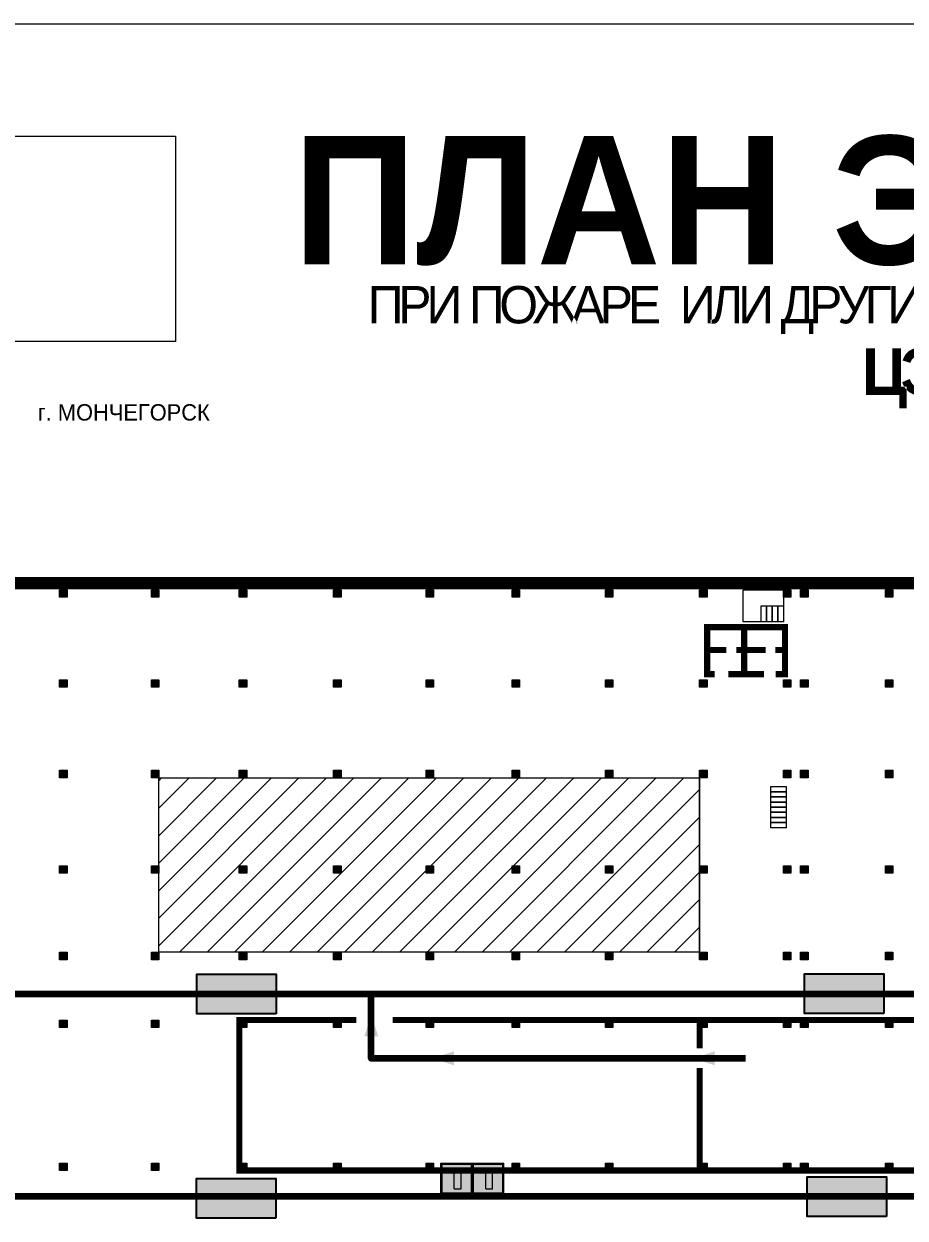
# Model space of a CAD drawing. Header units: millimetres. Extents: x 13810 to 67229, y 12374 to 21950.
# Drawn here: x 30529.7 to 30680.8, y 13946 to 14150.9 of the extents above; entities that cross this region are included whole.
import ezdxf

# ---------------------------------------------------------------- set-up
doc = ezdxf.new("R2010")
doc.units = ezdxf.units.MM
doc.layers.add('План_Штампы', color=7, linetype='Continuous')
doc.styles.add('обычный', font='arial.ttf')
picture_1 = doc.add_image_def('image1.jpg', size_in_pixel=(337, 105))

# ---------------------------------------------------------------- blocks, each defined once
blk = doc.blocks.new('A$C3AD82952')
at = {"true_color": 0xf5f5ff}
h = blk.add_hatch(color=7, dxfattribs=at)
h.dxf.hatch_style = 1
h.paths.add_polyline_path([(8.21, 8.73, 0.414214), (7.89, 9.05), (7.22, 9.05), (7.22, 9.92), (7.59, 9.92, 1), (7.57, 10.36), (7.22, 10.36), (7.22, 10.6), (6.43, 10.6), (6.43, 10.36), (6.01, 10.36), (4.74, 9.59), (4.74, 8.69), (4.98, 8.73), (4.98, 9.26), (6.12, 9.91), (6.43, 9.91), (6.43, 9.05), (5.76, 9.05, 0.414214), (5.44, 8.73), (5.44, 2.2), (8.21, 2.2)], flags=0)
h.paths.add_polyline_path([(12.8, 12.8), (0, 12.8), (0, 0), (12.8, 0)])
h.paths.add_polyline_path([(0.51, 12.29), (12.29, 12.29), (12.29, 0.51), (0.51, 0.51)], flags=16)
h.paths.add_polyline_path([(4.74, 9.59), (6.01, 10.36), (6.43, 10.36), (6.43, 10.6), (7.22, 10.6), (7.22, 10.36), (7.59, 10.36, -0.94586), (7.59, 9.92), (7.22, 9.92), (7.22, 9.05), (7.89, 9.05, -0.414214), (8.21, 8.73), (8.21, 2.2), (5.44, 2.2), (5.44, 8.73, -0.414214), (5.76, 9.05), (6.43, 9.05), (6.43, 9.91), (6.12, 9.91), (4.98, 9.26), (4.98, 8.73), (4.74, 8.69)], flags=0)
h = blk.add_hatch(color=242)
h.dxf.hatch_style = 1
h.paths.add_polyline_path([(12.29, 12.29), (0.51, 12.29), (0.51, 0.51), (12.29, 0.51)])
h.paths.add_polyline_path([(4.74, 8.69), (4.74, 9.59), (6.01, 10.36), (6.43, 10.36), (6.43, 10.6), (7.22, 10.6), (7.22, 10.36), (7.59, 10.36, -0.94586), (7.59, 9.92), (7.22, 9.92), (7.22, 9.05), (7.89, 9.05, -0.414214), (8.21, 8.73), (8.21, 2.2), (5.44, 2.2), (5.44, 8.73, -0.414214), (5.76, 9.05), (6.43, 9.05), (6.43, 9.91), (6.12, 9.91), (4.98, 9.26), (4.98, 8.73)], flags=16)
h = blk.add_hatch(color=7, dxfattribs=at)
h.dxf.hatch_style = 1
h.paths.add_polyline_path([(8.21, 8.73, 0.414214), (7.89, 9.05), (7.22, 9.05), (7.22, 9.92), (7.59, 9.92, 1), (7.57, 10.36), (7.22, 10.36), (7.22, 10.6), (6.43, 10.6), (6.43, 10.36), (6.01, 10.36), (4.74, 9.59), (4.74, 8.69), (4.98, 8.73), (4.98, 9.26), (6.12, 9.91), (6.43, 9.91), (6.43, 9.05), (5.76, 9.05, 0.414214), (5.44, 8.73), (5.44, 2.2), (8.21, 2.2)])
at = {"color": 242, "lineweight": 5}
for p, q in [((0, 0), (0, 12.8)), ((0, 12.8), (12.8, 12.8)), ((6.01, 10.36), (4.74, 9.59)), ((4.98, 9.26), (6.12, 9.91)), ((6.01, 10.36), (6.43, 10.36)), ((6.12, 9.91), (6.43, 9.91)), ((7.22, 10.6), (6.43, 10.6)), ((6.43, 10.6), (6.43, 10.36)), ((6.43, 9.91), (6.43, 9.05)), ((7.22, 10.36), (7.22, 10.6)), ((7.59, 10.36), (7.22, 10.36)), ((7.22, 9.05), (7.22, 9.92)), ((7.59, 9.92), (7.22, 9.92)), ((12.8, 0), (12.8, 12.8)), ((4.74, 9.59), (4.74, 8.69)), ((4.74, 8.69), (4.98, 8.73)), ((4.98, 8.73), (4.98, 9.26)), ((5.44, 2.2), (5.44, 8.73)), ((5.76, 9.05), (6.43, 9.05)), ((7.89, 9.05), (7.22, 9.05)), ((8.21, 2.2), (8.21, 8.73)), ((0, 0), (12.8, 0)), ((5.44, 2.2), (8.21, 2.2))]:
    blk.add_line(p, q, dxfattribs=at)
blk.add_lwpolyline([(0.51, 12.29), (12.29, 12.29), (12.29, 0.51), (0.51, 0.51)], close=True, dxfattribs=at)
for centre, radius, start, end in [((7.58, 10.14), 0.223, 273.1875, 86.8125), ((5.76, 8.73), 0.32, 90, 180), ((7.89, 8.73), 0.32, 0, 90)]:
    blk.add_arc(centre, radius, start, end, dxfattribs=at)
blk = doc.blocks.new('A$C32E8229D')
at = {"true_color": 0xffffff}
blk.add_hatch(color=7, dxfattribs=at).paths.add_polyline_path([(0, 0), (0, -8), (16, -8), (16, 0)])
h = blk.add_hatch(color=126)
h.paths.add_polyline_path([(0.2, -0.2), (15.8, -0.2), (15.8, -7.8), (0.2, -7.8)])
h.paths.add_polyline_path([(13.49, -2.05), (12.08, -2.05), (11.37, -2.63, 0.162397), (11.29, -2.84), (11.29, -3.63), (10.35, -3.63), (10.35, -4.05), (11.68, -4.05), (11.68, -3.48), (12.26, -4.28), (11.29, -5.1), (11.29, -6.78), (11.85, -6.78), (11.85, -5.44), (12.8, -4.64), (12.8, -5.94), (14.46, -5.94), (14.46, -5.39), (13.45, -5.39), (13.45, -3.97), (12.46, -2.59), (13.15, -2.59), (13.69, -3.34), (14.18, -3)], flags=16)
h.paths.add_polyline_path([(10.74, -1.82, 1), (11.8, -1.82, 1)], flags=16)
h.paths.add_polyline_path([(9.39, -3.59), (5.99, -3.59), (6.56, -3.03), (5.91, -3.03), (5.1, -3.83), (5.91, -4.64), (6.56, -4.64), (5.99, -4.09), (9.39, -4.09)], flags=16)
h.paths.add_polyline_path([(4.29, -1.08), (1.72, -1.08), (1.72, -6.6), (4.29, -6.6)], flags=16)
at = {"color": 126}
blk.add_lwpolyline([(16, -8), (0, -8), (0, 0), (16, 0)], close=True, dxfattribs=at)

msp = doc.modelspace()

# ---------------------------------------------------------------- hatches: boundary and pattern name
at = {"lineweight": 0}
h = msp.add_hatch(color=256, dxfattribs=at)
h.dxf.hatch_style = 1
h.paths.add_polyline_path([(30535.79, 14053.84), (30535.79, 14052.55), (30537.07, 14052.55), (30537.07, 14053.84)])
h = msp.add_hatch(color=256, dxfattribs=at)
h.dxf.hatch_style = 1
h.paths.add_polyline_path([(30551.56, 14053.84), (30551.56, 14052.55), (30552.84, 14052.55), (30552.84, 14053.84)])
h = msp.add_hatch(color=256, dxfattribs=at)
h.dxf.hatch_style = 1
h.paths.add_polyline_path([(30566.61, 14053.84), (30566.61, 14052.55), (30567.89, 14052.55), (30567.89, 14053.84)])
h = msp.add_hatch(color=256, dxfattribs=at)
h.dxf.hatch_style = 1
h.paths.add_polyline_path([(30582.78, 14053.84), (30582.78, 14052.55), (30584.06, 14052.55), (30584.06, 14053.84)])
h = msp.add_hatch(color=256, dxfattribs=at)
h.dxf.hatch_style = 1
h.paths.add_polyline_path([(30598.67, 14053.84), (30598.67, 14052.55), (30599.95, 14052.55), (30599.95, 14053.84)])
h = msp.add_hatch(color=256, dxfattribs=at)
h.dxf.hatch_style = 1
h.paths.add_polyline_path([(30613.39, 14053.84), (30613.39, 14052.55), (30614.67, 14052.55), (30614.67, 14053.84)])
h = msp.add_hatch(color=256, dxfattribs=at)
h.dxf.hatch_style = 1
h.paths.add_polyline_path([(30629.43, 14053.84), (30629.43, 14052.55), (30630.71, 14052.55), (30630.71, 14053.84)])
h = msp.add_hatch(color=256, dxfattribs=at)
h.dxf.hatch_style = 1
h.paths.add_polyline_path([(30645.56, 14053.84), (30645.56, 14052.55), (30646.84, 14052.55), (30646.84, 14053.84)])
h = msp.add_hatch(color=256, dxfattribs=at)
h.dxf.hatch_style = 1
h.paths.add_polyline_path([(30659.95, 14053.84), (30659.95, 14052.55), (30661.23, 14052.55), (30661.23, 14053.84)])
h = msp.add_hatch(color=256, dxfattribs=at)
h.dxf.hatch_style = 1
h.paths.add_polyline_path([(30662.88, 14053.84), (30662.88, 14052.55), (30664.17, 14052.55), (30664.17, 14053.84)])
h = msp.add_hatch(color=256, dxfattribs=at)
h.dxf.hatch_style = 1
h.paths.add_polyline_path([(30677.43, 14053.84), (30677.43, 14052.55), (30678.71, 14052.55), (30678.71, 14053.84)])
h = msp.add_hatch(color=256, dxfattribs=at)
h.dxf.hatch_style = 1
h.paths.add_polyline_path([(30535.79, 14038.38), (30535.79, 14037.09), (30537.07, 14037.09), (30537.07, 14038.38)])
h = msp.add_hatch(color=256, dxfattribs=at)
h.dxf.hatch_style = 1
h.paths.add_polyline_path([(30551.56, 14038.38), (30551.56, 14037.09), (30552.84, 14037.09), (30552.84, 14038.38)])
h = msp.add_hatch(color=256, dxfattribs=at)
h.dxf.hatch_style = 1
h.paths.add_polyline_path([(30566.61, 14038.38), (30566.61, 14037.09), (30567.89, 14037.09), (30567.89, 14038.38)])
h = msp.add_hatch(color=256, dxfattribs=at)
h.dxf.hatch_style = 1
h.paths.add_polyline_path([(30582.78, 14038.38), (30582.78, 14037.09), (30584.06, 14037.09), (30584.06, 14038.38)])
h = msp.add_hatch(color=256, dxfattribs=at)
h.dxf.hatch_style = 1
h.paths.add_polyline_path([(30598.67, 14038.38), (30598.67, 14037.09), (30599.95, 14037.09), (30599.95, 14038.38)])
h = msp.add_hatch(color=256, dxfattribs=at)
h.dxf.hatch_style = 1
h.paths.add_polyline_path([(30613.39, 14038.38), (30613.39, 14037.09), (30614.67, 14037.09), (30614.67, 14038.38)])
h = msp.add_hatch(color=256, dxfattribs=at)
h.dxf.hatch_style = 1
h.paths.add_polyline_path([(30629.43, 14038.38), (30629.43, 14037.09), (30630.71, 14037.09), (30630.71, 14038.38)])
h = msp.add_hatch(color=256, dxfattribs=at)
h.dxf.hatch_style = 1
h.paths.add_polyline_path([(30645.56, 14038.38), (30645.56, 14037.09), (30646.84, 14037.09), (30646.84, 14038.38)])
h = msp.add_hatch(color=256, dxfattribs=at)
h.dxf.hatch_style = 1
h.paths.add_polyline_path([(30659.95, 14038.38), (30659.95, 14037.09), (30661.23, 14037.09), (30661.23, 14038.38)])
h = msp.add_hatch(color=256, dxfattribs=at)
h.dxf.hatch_style = 1
h.paths.add_polyline_path([(30662.88, 14038.38), (30662.88, 14037.09), (30664.17, 14037.09), (30664.17, 14038.38)])
h = msp.add_hatch(color=256, dxfattribs=at)
h.dxf.hatch_style = 1
h.paths.add_polyline_path([(30677.43, 14038.38), (30677.43, 14037.09), (30678.71, 14037.09), (30678.71, 14038.38)])
at = {"lineweight": 0, "true_color": 0x000000}
h = msp.add_hatch(dxfattribs=at)
h.set_pattern_fill('ANSI31', color=18, scale=1.05, angle=180)
h.set_pattern_definition([(225, (47670.896, 22487.802), (2.35731723, -2.35731723), [])])
h.paths.add_polyline_path([(30962.76, 13896.46), (30962.76, 13884.63), (30976.38, 13884.63), (30976.38, 13896.46)])
h.paths.add_polyline_path([(30976.38, 13990.35), (30976.38, 14022.84), (30943.5, 14022.84), (30943.5, 13990.35)])
h.paths.add_polyline_path([(30912.41, 13884.27), (30926.01, 13884.27), (30926.01, 13896.46), (30912.41, 13896.46)])
h.paths.add_polyline_path([(30819.71, 13942.6), (30819.71, 13912.06), (30912.41, 13912.06), (30912.41, 13942.6)])
h.paths.add_polyline_path([(30818.43, 13882.05), (30818.43, 13895.17), (30804.48, 13895.17), (30804.48, 13882.05)])
h.paths.add_polyline_path([(30806.6, 13941.21), (30806.6, 13930.71), (30816.76, 13930.71), (30816.76, 13941.21)])
h.paths.add_polyline_path([(30805.44, 13993), (30817.26, 13993), (30817.26, 14004.23), (30805.44, 14004.23)])
h.paths.add_polyline_path([(30805.44, 14024.09), (30817.26, 14024.09), (30817.26, 14035.32), (30805.44, 14035.32)])
h.paths.add_polyline_path([(30693.93, 14021.54), (30693.93, 13991.64), (30786.82, 13991.64), (30786.82, 14021.54)])
h.paths.add_polyline_path([(30678.66, 13942.6), (30678.66, 13912.06), (30786.82, 13912.06), (30786.82, 13942.6)])
h.paths.add_polyline_path([(30630.66, 13912.06), (30645.51, 13912.06), (30645.51, 13942.6), (30630.66, 13942.6)])
h.paths.add_polyline_path([(30552.79, 14021.54), (30552.79, 13991.64), (30645.51, 13991.64), (30645.51, 14021.54)])
at = {"lineweight": 0}
h = msp.add_hatch(color=256, dxfattribs=at)
h.dxf.hatch_style = 1
h.paths.add_polyline_path([(30535.79, 14022.85), (30535.79, 14021.55), (30537.07, 14021.55), (30537.07, 14022.85)])
h = msp.add_hatch(color=256, dxfattribs=at)
h.dxf.hatch_style = 1
h.paths.add_polyline_path([(30551.56, 14022.85), (30551.56, 14021.55), (30552.84, 14021.55), (30552.84, 14022.85)])
h = msp.add_hatch(color=256, dxfattribs=at)
h.dxf.hatch_style = 1
h.paths.add_polyline_path([(30566.61, 14022.85), (30566.61, 14021.55), (30567.89, 14021.55), (30567.89, 14022.85)])
h = msp.add_hatch(color=256, dxfattribs=at)
h.dxf.hatch_style = 1
h.paths.add_polyline_path([(30582.78, 14022.85), (30582.78, 14021.55), (30584.06, 14021.55), (30584.06, 14022.85)])
h = msp.add_hatch(color=256, dxfattribs=at)
h.dxf.hatch_style = 1
h.paths.add_polyline_path([(30598.67, 14022.85), (30598.67, 14021.55), (30599.95, 14021.55), (30599.95, 14022.85)])
h = msp.add_hatch(color=256, dxfattribs=at)
h.dxf.hatch_style = 1
h.paths.add_polyline_path([(30613.39, 14022.85), (30613.39, 14021.55), (30614.67, 14021.55), (30614.67, 14022.85)])
h = msp.add_hatch(color=256, dxfattribs=at)
h.dxf.hatch_style = 1
h.paths.add_polyline_path([(30629.43, 14022.85), (30629.43, 14021.55), (30630.71, 14021.55), (30630.71, 14022.85)])
h = msp.add_hatch(color=256, dxfattribs=at)
h.dxf.hatch_style = 1
h.paths.add_polyline_path([(30645.56, 14022.85), (30645.56, 14021.55), (30646.84, 14021.55), (30646.84, 14022.85)])
h = msp.add_hatch(color=256, dxfattribs=at)
h.dxf.hatch_style = 1
h.paths.add_polyline_path([(30659.95, 14022.85), (30659.95, 14021.55), (30661.23, 14021.55), (30661.23, 14022.85)])
h = msp.add_hatch(color=256, dxfattribs=at)
h.dxf.hatch_style = 1
h.paths.add_polyline_path([(30662.88, 14022.85), (30662.88, 14021.55), (30664.17, 14021.55), (30664.17, 14022.85)])
h = msp.add_hatch(color=256, dxfattribs=at)
h.dxf.hatch_style = 1
h.paths.add_polyline_path([(30677.43, 14022.85), (30677.43, 14021.55), (30678.71, 14021.55), (30678.71, 14022.85)])
h = msp.add_hatch(color=256, dxfattribs=at)
h.dxf.hatch_style = 1
h.paths.add_polyline_path([(30535.79, 14006.49), (30535.79, 14005.2), (30537.07, 14005.2), (30537.07, 14006.49)])
h = msp.add_hatch(color=256, dxfattribs=at)
h.dxf.hatch_style = 1
h.paths.add_polyline_path([(30551.56, 14006.49), (30551.56, 14005.2), (30552.84, 14005.2), (30552.84, 14006.49)])
h = msp.add_hatch(color=256, dxfattribs=at)
h.dxf.hatch_style = 1
h.paths.add_polyline_path([(30566.61, 14006.49), (30566.61, 14005.2), (30567.89, 14005.2), (30567.89, 14006.49)])
h = msp.add_hatch(color=256, dxfattribs=at)
h.dxf.hatch_style = 1
h.paths.add_polyline_path([(30582.78, 14006.49), (30582.78, 14005.2), (30584.06, 14005.2), (30584.06, 14006.49)])
h = msp.add_hatch(color=256, dxfattribs=at)
h.dxf.hatch_style = 1
h.paths.add_polyline_path([(30598.67, 14006.49), (30598.67, 14005.2), (30599.95, 14005.2), (30599.95, 14006.49)])
h = msp.add_hatch(color=256, dxfattribs=at)
h.dxf.hatch_style = 1
h.paths.add_polyline_path([(30613.39, 14006.49), (30613.39, 14005.2), (30614.67, 14005.2), (30614.67, 14006.49)])
h = msp.add_hatch(color=256, dxfattribs=at)
h.dxf.hatch_style = 1
h.paths.add_polyline_path([(30629.43, 14006.49), (30629.43, 14005.2), (30630.71, 14005.2), (30630.71, 14006.49)])
h = msp.add_hatch(color=256, dxfattribs=at)
h.dxf.hatch_style = 1
h.paths.add_polyline_path([(30645.56, 14006.49), (30645.56, 14005.2), (30646.84, 14005.2), (30646.84, 14006.49)])
h = msp.add_hatch(color=256, dxfattribs=at)
h.dxf.hatch_style = 1
h.paths.add_polyline_path([(30659.95, 14006.49), (30659.95, 14005.2), (30661.23, 14005.2), (30661.23, 14006.49)])
h = msp.add_hatch(color=256, dxfattribs=at)
h.dxf.hatch_style = 1
h.paths.add_polyline_path([(30662.88, 14006.49), (30662.88, 14005.2), (30664.17, 14005.2), (30664.17, 14006.49)])
h = msp.add_hatch(color=256, dxfattribs=at)
h.dxf.hatch_style = 1
h.paths.add_polyline_path([(30677.43, 14006.49), (30677.43, 14005.2), (30678.71, 14005.2), (30678.71, 14006.49)])
h = msp.add_hatch(color=256, dxfattribs=at)
h.dxf.hatch_style = 1
h.paths.add_polyline_path([(30535.79, 13991.65), (30535.79, 13990.36), (30537.07, 13990.36), (30537.07, 13991.65)])
h = msp.add_hatch(color=256, dxfattribs=at)
h.dxf.hatch_style = 1
h.paths.add_polyline_path([(30551.56, 13991.65), (30551.56, 13990.36), (30552.84, 13990.36), (30552.84, 13991.65)])
h = msp.add_hatch(color=256, dxfattribs=at)
h.dxf.hatch_style = 1
h.paths.add_polyline_path([(30566.61, 13991.65), (30566.61, 13990.36), (30567.89, 13990.36), (30567.89, 13991.65)])
h = msp.add_hatch(color=256, dxfattribs=at)
h.dxf.hatch_style = 1
h.paths.add_polyline_path([(30582.78, 13991.65), (30582.78, 13990.36), (30584.06, 13990.36), (30584.06, 13991.65)])
h = msp.add_hatch(color=256, dxfattribs=at)
h.dxf.hatch_style = 1
h.paths.add_polyline_path([(30598.67, 13991.65), (30598.67, 13990.36), (30599.95, 13990.36), (30599.95, 13991.65)])
h = msp.add_hatch(color=256, dxfattribs=at)
h.dxf.hatch_style = 1
h.paths.add_polyline_path([(30613.39, 13991.65), (30613.39, 13990.36), (30614.67, 13990.36), (30614.67, 13991.65)])
h = msp.add_hatch(color=256, dxfattribs=at)
h.dxf.hatch_style = 1
h.paths.add_polyline_path([(30629.43, 13991.65), (30629.43, 13990.36), (30630.71, 13990.36), (30630.71, 13991.65)])
h = msp.add_hatch(color=256, dxfattribs=at)
h.dxf.hatch_style = 1
h.paths.add_polyline_path([(30645.56, 13991.65), (30645.56, 13990.36), (30646.84, 13990.36), (30646.84, 13991.65)])
h = msp.add_hatch(color=256, dxfattribs=at)
h.dxf.hatch_style = 1
h.paths.add_polyline_path([(30659.95, 13991.65), (30659.95, 13990.36), (30661.23, 13990.36), (30661.23, 13991.65)])
h = msp.add_hatch(color=256, dxfattribs=at)
h.dxf.hatch_style = 1
h.paths.add_polyline_path([(30662.88, 13991.65), (30662.88, 13990.36), (30664.17, 13990.36), (30664.17, 13991.65)])
h = msp.add_hatch(color=256, dxfattribs=at)
h.dxf.hatch_style = 1
h.paths.add_polyline_path([(30677.43, 13991.65), (30677.43, 13990.36), (30678.71, 13990.36), (30678.71, 13991.65)])
h = msp.add_hatch(color=256, dxfattribs=at)
h.dxf.hatch_style = 1
h.paths.add_polyline_path([(30535.79, 13980.02), (30535.79, 13978.73), (30537.07, 13978.73), (30537.07, 13980.02)])
h = msp.add_hatch(color=256, dxfattribs=at)
h.dxf.hatch_style = 1
h.paths.add_polyline_path([(30551.56, 13980.02), (30551.56, 13978.73), (30552.84, 13978.73), (30552.84, 13980.02)])
h = msp.add_hatch(color=256, dxfattribs=at)
h.dxf.hatch_style = 1
h.paths.add_polyline_path([(30566.61, 13980.02), (30566.61, 13978.73), (30567.89, 13978.73), (30567.89, 13980.02)])
h = msp.add_hatch(color=256, dxfattribs=at)
h.dxf.hatch_style = 1
h.paths.add_polyline_path([(30582.78, 13980.02), (30582.78, 13978.73), (30584.06, 13978.73), (30584.06, 13980.02)])
h = msp.add_hatch(color=256, dxfattribs=at)
h.dxf.hatch_style = 1
h.paths.add_polyline_path([(30598.67, 13980.02), (30598.67, 13978.73), (30599.95, 13978.73), (30599.95, 13980.02)])
h = msp.add_hatch(color=256, dxfattribs=at)
h.dxf.hatch_style = 1
h.paths.add_polyline_path([(30613.39, 13980.02), (30613.39, 13978.73), (30614.67, 13978.73), (30614.67, 13980.02)])
h = msp.add_hatch(color=256, dxfattribs=at)
h.dxf.hatch_style = 1
h.paths.add_polyline_path([(30629.43, 13980.02), (30629.43, 13978.73), (30630.71, 13978.73), (30630.71, 13980.02)])
h = msp.add_hatch(color=256, dxfattribs=at)
h.dxf.hatch_style = 1
h.paths.add_polyline_path([(30645.56, 13980.02), (30645.56, 13978.73), (30646.84, 13978.73), (30646.84, 13980.02)])
h = msp.add_hatch(color=256, dxfattribs=at)
h.dxf.hatch_style = 1
h.paths.add_polyline_path([(30659.95, 13980.02), (30659.95, 13978.73), (30661.23, 13978.73), (30661.23, 13980.02)])
h = msp.add_hatch(color=256, dxfattribs=at)
h.dxf.hatch_style = 1
h.paths.add_polyline_path([(30662.88, 13980.02), (30662.88, 13978.73), (30664.17, 13978.73), (30664.17, 13980.02)])
h = msp.add_hatch(color=256, dxfattribs=at)
h.dxf.hatch_style = 1
h.paths.add_polyline_path([(30677.43, 13980.02), (30677.43, 13978.73), (30678.71, 13978.73), (30678.71, 13980.02)])
h = msp.add_hatch(color=256, dxfattribs=at)
h.dxf.hatch_style = 1
h.paths.add_polyline_path([(30535.79, 13955.49), (30535.79, 13954.2), (30537.07, 13954.2), (30537.07, 13955.49)])
h = msp.add_hatch(color=256, dxfattribs=at)
h.dxf.hatch_style = 1
h.paths.add_polyline_path([(30551.56, 13955.49), (30551.56, 13954.2), (30552.84, 13954.2), (30552.84, 13955.49)])
h = msp.add_hatch(color=256, dxfattribs=at)
h.dxf.hatch_style = 1
h.paths.add_polyline_path([(30566.61, 13955.49), (30566.61, 13954.2), (30567.89, 13954.2), (30567.89, 13955.49)])
h = msp.add_hatch(color=256, dxfattribs=at)
h.dxf.hatch_style = 1
h.paths.add_polyline_path([(30582.78, 13955.49), (30582.78, 13954.2), (30584.06, 13954.2), (30584.06, 13955.49)])
h = msp.add_hatch(color=256, dxfattribs=at)
h.dxf.hatch_style = 1
h.paths.add_polyline_path([(30598.67, 13955.49), (30598.67, 13954.2), (30599.95, 13954.2), (30599.95, 13955.49)])
h = msp.add_hatch(color=256, dxfattribs=at)
h.dxf.hatch_style = 1
h.paths.add_polyline_path([(30613.39, 13955.49), (30613.39, 13954.2), (30614.67, 13954.2), (30614.67, 13955.49)])
h = msp.add_hatch(color=256, dxfattribs=at)
h.dxf.hatch_style = 1
h.paths.add_polyline_path([(30629.43, 13955.49), (30629.43, 13954.2), (30630.71, 13954.2), (30630.71, 13955.49)])
h = msp.add_hatch(color=256, dxfattribs=at)
h.dxf.hatch_style = 1
h.paths.add_polyline_path([(30645.56, 13955.49), (30645.56, 13954.2), (30646.84, 13954.2), (30646.84, 13955.49)])
h = msp.add_hatch(color=256, dxfattribs=at)
h.dxf.hatch_style = 1
h.paths.add_polyline_path([(30659.95, 13955.49), (30659.95, 13954.2), (30661.23, 13954.2), (30661.23, 13955.49)])
h = msp.add_hatch(color=256, dxfattribs=at)
h.dxf.hatch_style = 1
h.paths.add_polyline_path([(30662.88, 13955.49), (30662.88, 13954.2), (30664.17, 13954.2), (30664.17, 13955.49)])
h = msp.add_hatch(color=256, dxfattribs=at)
h.dxf.hatch_style = 1
h.paths.add_polyline_path([(30677.43, 13955.49), (30677.43, 13954.2), (30678.71, 13954.2), (30678.71, 13955.49)])

# ---------------------------------------------------------------- linework, layer by layer
at = {"color": 126, "lineweight": 0, "true_color": 0x008754}
msp.add_lwpolyline([(30417.22, 14150.9), (31017.22, 14150.9), (31017.22, 13755.9), (30417.22, 13755.9)], close=True, dxfattribs=at)
at = {"lineweight": 0}
for points, const_width in [([(30993.1, 13879.16), (30993.17, 13879.16), (30993.17, 14054.96), (30510.33, 14054.96)], 2.1), ([(30658.61, 14039.34), (30660.22, 14039.34), (30660.22, 14047.4), (30646.87, 14047.4), (30646.87, 14039.66)], 1.05), ([(30653.2, 14039.34), (30653.2, 14047.4)], 1.05), ([(30646.87, 14043.5), (30650.13, 14043.5)], 1.05), ([(30656.89, 14043.5), (30651.86, 14043.5)], 1.05), ([(30660.22, 14043.5), (30658.57, 14043.5)], 1.05), ([(30648.12, 14039.34), (30646.87, 14039.34), (30646.87, 14041.19)], 1.05), ([(30656.63, 14039.34), (30650.49, 14039.34)], 1.05)]:
    msp.add_lwpolyline(points, dxfattribs=dict(at, const_width=const_width))
for points in [[(30537.07, 14052.55), (30535.79, 14052.55), (30535.79, 14053.84), (30537.07, 14053.84)], [(30552.84, 14052.55), (30551.56, 14052.55), (30551.56, 14053.84), (30552.84, 14053.84)], [(30567.89, 14052.55), (30566.61, 14052.55), (30566.61, 14053.84), (30567.89, 14053.84)], [(30584.06, 14052.55), (30582.78, 14052.55), (30582.78, 14053.84), (30584.06, 14053.84)], [(30599.95, 14052.55), (30598.67, 14052.55), (30598.67, 14053.84), (30599.95, 14053.84)], [(30614.67, 14052.55), (30613.39, 14052.55), (30613.39, 14053.84), (30614.67, 14053.84)], [(30630.71, 14052.55), (30629.43, 14052.55), (30629.43, 14053.84), (30630.71, 14053.84)], [(30646.84, 14052.55), (30645.56, 14052.55), (30645.56, 14053.84), (30646.84, 14053.84)], [(30661.23, 14052.55), (30659.95, 14052.55), (30659.95, 14053.84), (30661.23, 14053.84)], [(30664.17, 14052.55), (30662.88, 14052.55), (30662.88, 14053.84), (30664.17, 14053.84)], [(30678.71, 14052.55), (30677.43, 14052.55), (30677.43, 14053.84), (30678.71, 14053.84)], [(30657.06, 14048.33), (30656.1, 14048.33), (30656.1, 14051.04), (30657.06, 14051.04)], [(30658.02, 14048.33), (30657.06, 14048.33), (30657.06, 14051.04), (30658.02, 14051.04)], [(30658.99, 14048.33), (30658.02, 14048.33), (30658.02, 14051.04), (30658.99, 14051.04)], [(30659.95, 14048.33), (30658.99, 14048.33), (30658.99, 14051.04), (30659.95, 14051.04)], [(30537.07, 14037.09), (30535.79, 14037.09), (30535.79, 14038.38), (30537.07, 14038.38)], [(30552.84, 14037.09), (30551.56, 14037.09), (30551.56, 14038.38), (30552.84, 14038.38)], [(30567.89, 14037.09), (30566.61, 14037.09), (30566.61, 14038.38), (30567.89, 14038.38)], [(30584.06, 14037.09), (30582.78, 14037.09), (30582.78, 14038.38), (30584.06, 14038.38)], [(30599.95, 14037.09), (30598.67, 14037.09), (30598.67, 14038.38), (30599.95, 14038.38)], [(30614.67, 14037.09), (30613.39, 14037.09), (30613.39, 14038.38), (30614.67, 14038.38)], [(30630.71, 14037.09), (30629.43, 14037.09), (30629.43, 14038.38), (30630.71, 14038.38)], [(30646.84, 14037.09), (30645.56, 14037.09), (30645.56, 14038.38), (30646.84, 14038.38)], [(30661.23, 14037.09), (30659.95, 14037.09), (30659.95, 14038.38), (30661.23, 14038.38)], [(30664.17, 14037.09), (30662.88, 14037.09), (30662.88, 14038.38), (30664.17, 14038.38)], [(30678.71, 14037.09), (30677.43, 14037.09), (30677.43, 14038.38), (30678.71, 14038.38)], [(30537.07, 14021.55), (30535.79, 14021.55), (30535.79, 14022.85), (30537.07, 14022.85)], [(30552.84, 14021.55), (30551.56, 14021.55), (30551.56, 14022.85), (30552.84, 14022.85)], [(30567.89, 14021.55), (30566.61, 14021.55), (30566.61, 14022.85), (30567.89, 14022.85)], [(30584.06, 14021.55), (30582.78, 14021.55), (30582.78, 14022.85), (30584.06, 14022.85)], [(30599.95, 14021.55), (30598.67, 14021.55), (30598.67, 14022.85), (30599.95, 14022.85)], [(30614.67, 14021.55), (30613.39, 14021.55), (30613.39, 14022.85), (30614.67, 14022.85)], [(30630.71, 14021.55), (30629.43, 14021.55), (30629.43, 14022.85), (30630.71, 14022.85)], [(30646.84, 14021.55), (30645.56, 14021.55), (30645.56, 14022.85), (30646.84, 14022.85)], [(30661.23, 14021.55), (30659.95, 14021.55), (30659.95, 14022.85), (30661.23, 14022.85)], [(30664.17, 14021.55), (30662.88, 14021.55), (30662.88, 14022.85), (30664.17, 14022.85)], [(30678.71, 14021.55), (30677.43, 14021.55), (30677.43, 14022.85), (30678.71, 14022.85)], [(30645.51, 13991.64), (30552.79, 13991.64), (30552.79, 14021.54), (30645.51, 14021.54)], [(30645.56, 13991.65), (30552.84, 13991.65), (30552.84, 14021.55), (30645.56, 14021.55)], [(30657.77, 14019.17), (30657.77, 14020.05), (30660.41, 14020.05), (30660.41, 14019.17)], [(30657.77, 14018.29), (30657.77, 14019.17), (30660.41, 14019.17), (30660.41, 14018.29)], [(30657.77, 14017.41), (30657.77, 14018.29), (30660.41, 14018.29), (30660.41, 14017.41)], [(30657.77, 14016.53), (30657.77, 14017.41), (30660.41, 14017.41), (30660.41, 14016.53)], [(30657.77, 14015.65), (30657.77, 14016.53), (30660.41, 14016.53), (30660.41, 14015.65)], [(30657.77, 14014.77), (30657.77, 14015.65), (30660.41, 14015.65), (30660.41, 14014.77)], [(30657.77, 14013.89), (30657.77, 14014.77), (30660.41, 14014.77), (30660.41, 14013.89)], [(30657.77, 14013.01), (30657.77, 14013.89), (30660.41, 14013.89), (30660.41, 14013.01)], [(30537.07, 14005.2), (30535.79, 14005.2), (30535.79, 14006.49), (30537.07, 14006.49)], [(30552.84, 14005.2), (30551.56, 14005.2), (30551.56, 14006.49), (30552.84, 14006.49)], [(30567.89, 14005.2), (30566.61, 14005.2), (30566.61, 14006.49), (30567.89, 14006.49)], [(30584.06, 14005.2), (30582.78, 14005.2), (30582.78, 14006.49), (30584.06, 14006.49)], [(30599.95, 14005.2), (30598.67, 14005.2), (30598.67, 14006.49), (30599.95, 14006.49)], [(30614.67, 14005.2), (30613.39, 14005.2), (30613.39, 14006.49), (30614.67, 14006.49)], [(30630.71, 14005.2), (30629.43, 14005.2), (30629.43, 14006.49), (30630.71, 14006.49)], [(30646.84, 14005.2), (30645.56, 14005.2), (30645.56, 14006.49), (30646.84, 14006.49)], [(30661.23, 14005.2), (30659.95, 14005.2), (30659.95, 14006.49), (30661.23, 14006.49)], [(30664.17, 14005.2), (30662.88, 14005.2), (30662.88, 14006.49), (30664.17, 14006.49)], [(30678.71, 14005.2), (30677.43, 14005.2), (30677.43, 14006.49), (30678.71, 14006.49)], [(30537.07, 13990.36), (30535.79, 13990.36), (30535.79, 13991.65), (30537.07, 13991.65)], [(30552.84, 13990.36), (30551.56, 13990.36), (30551.56, 13991.65), (30552.84, 13991.65)], [(30567.89, 13990.36), (30566.61, 13990.36), (30566.61, 13991.65), (30567.89, 13991.65)], [(30584.06, 13990.36), (30582.78, 13990.36), (30582.78, 13991.65), (30584.06, 13991.65)], [(30599.95, 13990.36), (30598.67, 13990.36), (30598.67, 13991.65), (30599.95, 13991.65)], [(30614.67, 13990.36), (30613.39, 13990.36), (30613.39, 13991.65), (30614.67, 13991.65)], [(30630.71, 13990.36), (30629.43, 13990.36), (30629.43, 13991.65), (30630.71, 13991.65)], [(30646.84, 13990.36), (30645.56, 13990.36), (30645.56, 13991.65), (30646.84, 13991.65)], [(30661.23, 13990.36), (30659.95, 13990.36), (30659.95, 13991.65), (30661.23, 13991.65)], [(30664.17, 13990.36), (30662.88, 13990.36), (30662.88, 13991.65), (30664.17, 13991.65)], [(30678.71, 13990.36), (30677.43, 13990.36), (30677.43, 13991.65), (30678.71, 13991.65)], [(30537.07, 13978.73), (30535.79, 13978.73), (30535.79, 13980.02), (30537.07, 13980.02)], [(30552.84, 13978.73), (30551.56, 13978.73), (30551.56, 13980.02), (30552.84, 13980.02)], [(30567.89, 13978.73), (30566.61, 13978.73), (30566.61, 13980.02), (30567.89, 13980.02)], [(30584.06, 13978.73), (30582.78, 13978.73), (30582.78, 13980.02), (30584.06, 13980.02)], [(30599.95, 13978.73), (30598.67, 13978.73), (30598.67, 13980.02), (30599.95, 13980.02)], [(30614.67, 13978.73), (30613.39, 13978.73), (30613.39, 13980.02), (30614.67, 13980.02)], [(30630.71, 13978.73), (30629.43, 13978.73), (30629.43, 13980.02), (30630.71, 13980.02)], [(30646.84, 13978.73), (30645.56, 13978.73), (30645.56, 13980.02), (30646.84, 13980.02)], [(30661.23, 13978.73), (30659.95, 13978.73), (30659.95, 13980.02), (30661.23, 13980.02)], [(30664.17, 13978.73), (30662.88, 13978.73), (30662.88, 13980.02), (30664.17, 13980.02)], [(30678.71, 13978.73), (30677.43, 13978.73), (30677.43, 13980.02), (30678.71, 13980.02)], [(30537.07, 13954.2), (30535.79, 13954.2), (30535.79, 13955.49), (30537.07, 13955.49)], [(30552.84, 13954.2), (30551.56, 13954.2), (30551.56, 13955.49), (30552.84, 13955.49)], [(30567.89, 13954.2), (30566.61, 13954.2), (30566.61, 13955.49), (30567.89, 13955.49)], [(30584.06, 13954.2), (30582.78, 13954.2), (30582.78, 13955.49), (30584.06, 13955.49)], [(30599.95, 13954.2), (30598.67, 13954.2), (30598.67, 13955.49), (30599.95, 13955.49)], [(30614.67, 13954.2), (30613.39, 13954.2), (30613.39, 13955.49), (30614.67, 13955.49)], [(30630.71, 13954.2), (30629.43, 13954.2), (30629.43, 13955.49), (30630.71, 13955.49)], [(30646.84, 13954.2), (30645.56, 13954.2), (30645.56, 13955.49), (30646.84, 13955.49)], [(30661.23, 13954.2), (30659.95, 13954.2), (30659.95, 13955.49), (30661.23, 13955.49)], [(30664.17, 13954.2), (30662.88, 13954.2), (30662.88, 13955.49), (30664.17, 13955.49)], [(30678.71, 13954.2), (30677.43, 13954.2), (30677.43, 13955.49), (30678.71, 13955.49)]]:
    msp.add_lwpolyline(points, close=True, dxfattribs=at)
msp.add_lwpolyline([(30656.1, 14048.33), (30653.03, 14048.33), (30653.03, 14053.84), (30659.95, 14053.84), (30659.95, 14051.04)], dxfattribs=at)
at = {"color": 126, "lineweight": 100, "true_color": 0x008754}
for points in [[(30968.54, 14049.97), (30973.16, 14049.97), (30973.16, 14045.39), (30963.41, 14045.39), (30963.41, 14028.07), (30983.79, 14028.07), (30983.79, 13949.75), (30511.32, 13949.75), (30511.32, 13906.94), (30500.51, 13898.41), (30500.51, 13881.93), (30490.13, 13881.93), (30490.13, 13893.54), (30494.05, 13893.54), (30494.05, 13889.45)], [(30983.79, 13984.47), (30511.32, 13984.47), (30511.32, 13949.75)], [(30653.43, 13973.43), (30589.22, 13973.43), (30589.22, 13984.47)]]:
    msp.add_lwpolyline(points, dxfattribs=at)
at = {"lineweight": 100, "const_width": 1.05}
for points in [[(30586.7, 13980.02), (30566.61, 13980.02), (30566.61, 13954.2), (30709.62, 13954.2), (30709.62, 13975.62)], [(30709.62, 13978.21), (30709.62, 13980.02), (30592.94, 13980.02)], [(30645.56, 13980.02), (30645.56, 13975.17)], [(30645.56, 13971.81), (30645.56, 13954.2)]]:
    msp.add_lwpolyline(points, dxfattribs=at)
at = {"layer": 'План_Штампы', "color": 126, "true_color": 0x008754}
for points in [[(30590.45, 13977.23), (30588.06, 13977.23), (30589.24, 13980.9)], [(30603.43, 13974.65), (30603.43, 13972.26), (30599.76, 13973.44)], [(30648.13, 13974.65), (30648.13, 13972.26), (30644.46, 13973.44)]]:
    msp.add_solid(points, dxfattribs=at)

# ---------------------------------------------------------------- block references
at = {"xscale": 0.42, "yscale": 0.42, "zscale": 0.42}
for p in [(30601.21, 13950.11), (30606.59, 13950.11)]:
    msp.add_blockref('A$C3AD82952', p, dxfattribs=at)
at = {"layer": 'План_Штампы', "color": 126, "true_color": 0x008754, "xscale": 0.8505091456646409, "yscale": 0.8505091456646409, "zscale": 0.8505091456646409, "rotation": 359.9978653237143}
for p in [(30559.33, 13987.9), (30663.55, 13987.95), (30664, 13953.1), (30559.26, 13952.85)]:
    msp.add_blockref('A$C32E8229D', p, dxfattribs=at)

# ---------------------------------------------------------------- texts
at = {"lineweight": 0, "style": 'обычный'}
for s, insert, char_height, width, attachment_point in [('{\\fProxima Nova Rg|b1|i0|c204|p2;ПЛАН ЭВАКУАЦИИ}', (30575.84, 14131.66), 22, 493.8901, 1), ('\\pi-8.4,l8.4,t8.4;{\\fProxima Nova Rg|b0|i0|c204|p2;г. МОНЧЕГОРСК\\H1.1997x; }', (30546.8, 14084.24), 2.8, 126.6484, 5)]:
    msp.add_mtext(s, dxfattribs=dict(at, insert=insert, char_height=char_height, width=width, attachment_point=attachment_point))
at = {"color": 0, "lineweight": 0, "insert": (30726.12, 14106.1), "char_height": 8, "width": 449.2158, "attachment_point": 5, "style": 'обычный'}
msp.add_mtext('{\\fArial Black|b1|i0|c204|p34;\\H2x;\\T0.85;  \\fArial Narrow|b0|i0|c204|p34;\\H0.8x;\\W0.9;\\P\\fProxima Nova Rg|b0|i0|c204|p2;\\H0.5x;\\W1;\\C256;ПРИ ПОЖАРЕ  ИЛИ ДРУГИХ ЧРЕЗВЫЧАЙНЫХ СИТУАЦИЯХ  ИЗ ПОМЕЩЕНИЙ \\fProxima Nova Rg|b1|i0|c204|p2;\\H1.25x;\\PЦЭН-2: ГМО отм. +13,20 }', dxfattribs=at)

# ---------------------------------------------------------------- pictures from other files: only their frames are drawn
at = {"color": 7, "lineweight": 0, "true_color": 0xf5f5ff}
image = msp.add_image(picture_1, insert=(30442.58, 14096.42), size_in_units=(113.11, 35.24), dxfattribs=at)
image.dxf.flags = 7

doc.saveas('drawing.dxf')
